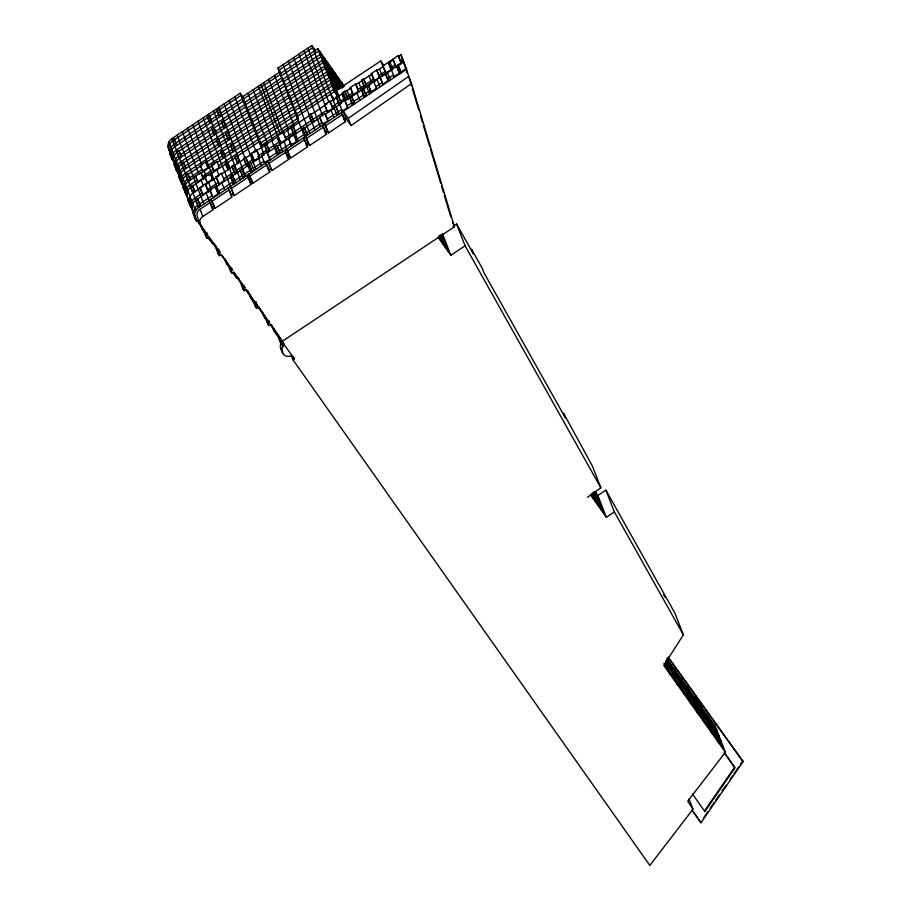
<?xml version="1.0" encoding="UTF-8"?>
<svg xmlns="http://www.w3.org/2000/svg" width="911" height="911" viewBox="0 0 911 911"><rect width="100%" height="100%" fill="white"/><g stroke="black" fill="none" stroke-linecap="round" stroke-linejoin="round"><path stroke-width="1.37" d="M282.342 80.362L245.811 104.651L243.339 101.155L175.037 146.58A8.928 8.381 -21.2 0 0 171.985 149.962L171.052 154.289A8.928 8.381 -21.2 0 0 172.486 158.377L171.837 158.81L173.079 160.564L173.716 160.131M172.407 156.658L172.395 157.762A8.928 8.381 -21.2 0 0 173.261 160.928M178.761 150.531L181.426 156.931L178.761 150.531L176.871 151.784L177.292 152.388A8.928 8.381 -21.2 0 0 174.24 155.77L173.295 160.085A8.928 8.381 -21.2 0 0 174.73 164.185L174.092 164.618L176.347 170.414L177.577 172.168L178.226 171.746M288.001 91.202L250.32 116.266L247.838 112.759L179.547 158.184A8.928 8.381 -21.2 0 0 176.483 161.577L175.55 165.893A8.928 8.381 -21.2 0 0 176.985 169.993L176.347 170.414M176.916 168.273L176.905 169.378A8.928 8.381 -21.2 0 0 178.34 173.477M183.259 162.135L185.935 168.535L183.259 162.135L181.369 163.399L181.79 163.991A8.928 8.381 -21.2 0 0 178.738 167.373L177.804 171.701A8.928 8.381 -21.2 0 0 179.239 175.789L178.59 176.222L180.845 182.029L182.086 183.771L182.724 183.35M292.499 102.806L254.818 127.87L252.347 124.363L184.045 169.799A8.928 8.381 -21.2 0 0 180.993 173.181L180.059 177.497A8.928 8.381 -21.2 0 0 181.483 181.596L180.845 182.029M181.414 179.877L181.403 180.982A8.928 8.381 -21.2 0 0 182.838 185.081M187.757 173.75L190.433 180.15L187.757 173.75L185.878 175.003L186.299 175.595A8.928 8.381 -21.2 0 0 183.236 178.977L182.302 183.305A8.928 8.381 -21.2 0 0 183.737 187.404L183.1 187.825L186.584 195.387L187.222 194.954L185.992 193.2A8.928 8.381 -21.2 0 1 184.557 189.101L185.491 184.785A8.928 8.381 -21.2 0 1 188.543 181.403L200.739 172.418L203.404 178.818L200.739 172.418M185.867 191.367L185.867 192.472A8.928 8.381 -21.2 0 0 187.29 196.571M192.267 185.354L194.931 191.754L192.267 185.354L190.376 186.607L190.798 187.199A8.928 8.381 -21.2 0 0 187.746 190.593L186.812 194.908A8.928 8.381 -21.2 0 0 188.235 199.008L187.598 199.441L189.852 205.237L191.082 206.991L191.731 206.569M202.39 186.766L193.052 193.007A8.928 8.381 -21.2 0 0 189.989 196.389L189.055 200.716A8.928 8.381 -21.2 0 0 190.49 204.816L189.852 205.237M190.98 204.542L190.968 205.647A8.928 8.381 -21.2 0 0 192.403 209.746M215.224 186.504L218.458 194.362L215.224 186.504L195.865 200.261A8.928 8.381 -21.2 0 0 192.802 203.643L191.868 207.97A8.928 8.381 -21.2 0 0 193.303 212.069L192.665 212.491L195.478 219.745L196.719 221.498L197.357 221.077M172.885 154.483L173.341 153.447A8.928 8.381 -21.2 0 1 176.392 150.064L244.695 104.628L247.166 108.136L284.847 83.072L282.376 79.564L320.057 54.501L343.276 87.399M177.383 166.087L177.839 165.05A8.928 8.381 -21.2 0 1 180.89 161.668L249.193 116.244L251.664 119.751L289.356 94.676M181.881 177.702L182.337 176.666A8.928 8.381 -21.2 0 1 185.388 173.272L253.691 127.847L256.162 131.355L293.854 106.291M186.345 189.192L186.801 188.156A8.928 8.381 -21.2 0 1 189.852 184.762M191.458 202.367L191.902 201.331A8.928 8.381 -21.2 0 1 194.965 197.938L202.208 193.121M281.989 342.855L281.135 344.267A6.844 6.434 -21.2 0 0 282.763 351.578M605.917 490.141L614.356 511.902L606.327 517.243L597.889 495.482L605.917 490.141L674.914 613.114L683.364 634.876L663.789 665.485L725.372 752.27L687.759 801.202L692.964 809.184L649.85 865.45L293.046 359.913L291.497 355.928M692.485 794.005L704.852 811.53L734.938 767.893L724.12 752.554M703.839 817.474L707.813 811.712M710.204 808.262L714.167 802.5M715.761 800.188L719.736 794.426M722.116 790.976L726.09 785.214M730.064 779.452L732.444 775.99M734.038 773.69L738.798 766.777M740.392 764.477L742.772 761.015L668.105 657.002M691.904 809.993L700.935 822.781L743.046 761.71L742.772 761.015M214.654 164.253L197.983 121.277M291.896 355.529L290.324 356.178A6.844 6.434 -21.2 0 1 283.287 346.191L284.152 344.722L283.139 342.103M200.898 225.438L200.397 224.618A6.65 6.24 -21.2 0 1 202.037 217.046L213.185 209.564L210.373 202.31L199.224 209.792A6.65 6.24 -21.2 0 0 197.585 217.365L200.898 225.438L207.719 235.095L205.829 236.348L207.07 238.101L208.961 236.849L220.086 252.62L218.207 253.873L219.46 255.661L221.35 254.408L232.487 270.18L230.597 271.432L231.861 273.22L233.751 271.968L244.877 287.739L242.998 289.003L244.205 290.711L246.095 289.459L257.232 305.231L255.342 306.495L256.595 308.282L258.485 307.018L269.622 322.79L267.732 324.054L268.87 325.66L270.761 324.407L281.898 340.179L280.007 341.443L280.668 342.388L454.418 226.816L411.51 83.63L408.697 76.376L348.241 118.339L351.054 125.593L411.51 83.63M587.561 497.292L600.827 487.784L592.389 466.022L563.579 413.23L565.378 417.876L483.889 272.628L482.09 267.993L471.568 249.238L473.367 253.884L456.627 224.038L453.097 226.383M170.767 152.353L169.389 150.406A8.928 8.381 -21.2 0 1 171.94 138.597L240.242 93.173L242.713 96.68L262.47 147.605M304.661 137.026L277.935 68.109L311.835 45.55L315.252 50.39M175.037 146.58L172.373 140.18L174.252 138.927L176.928 145.327L174.252 138.927M207.355 116.915L210.02 123.315L207.355 116.915L209.234 115.651L211.91 122.051L209.234 115.651M217.023 110.482L219.688 116.881L217.023 110.482L218.902 109.229L221.578 115.629L218.902 109.229M171.837 158.81L169.594 153.002L170.232 152.581A8.928 8.381 -21.2 0 1 172.783 140.772L217.444 111.074M219.323 109.821L241.085 95.348L243.556 98.855L281.248 73.791L278.777 70.284L312.678 47.725L315.24 51.358L314.397 49.183M242.713 96.68L280.406 71.605L277.935 68.109M176.028 143.004L209.12 120.992M211.01 119.74L218.788 114.558M220.678 113.306L242.44 98.832L244.911 102.339L281.431 78.039M280.121 73.768L317.814 48.693L344.438 86.431M174.616 145.988L176.506 144.724M209.598 122.712L211.489 121.459M219.266 116.289L221.157 115.025M211.853 128.519L214.518 134.919L211.853 128.519L213.743 127.267L216.408 133.666L213.743 127.267M221.521 122.085L224.197 128.485L221.521 122.085L223.411 120.833L226.076 127.233L223.411 120.833M179.182 151.124L212.274 129.111M213.755 128.132L221.942 122.689M223.833 121.425L245.594 106.951L248.065 110.459L285.747 85.395M180.526 154.608L213.618 132.596M223.297 126.162L215.11 131.605L211.511 122.325M225.176 124.909L246.938 110.436L249.409 113.943L285.94 89.654M179.547 158.184L179.125 157.592L181.004 156.339M214.108 134.327L215.987 133.063M223.776 127.893L225.655 126.64M216.351 140.123L219.027 146.523L216.351 140.123L218.241 138.871L220.917 145.27L218.241 138.871M226.019 133.701L228.695 140.1L226.019 133.701L227.909 132.437L230.585 138.836L227.909 132.437M183.68 162.739L216.772 140.727M218.264 139.736L226.44 134.293M228.331 133.04L250.092 118.567L252.563 122.063L290.256 96.999M185.035 166.212L218.128 144.2M227.796 137.777L219.608 143.221L216.009 133.928M229.686 136.513L251.447 122.04L253.918 125.547L291.6 100.483M184.045 169.799L183.623 169.195L185.514 167.943M218.606 145.931L220.496 144.678M228.274 139.497L230.164 138.244M291.383 102.784L329.065 77.72L337.264 89.324M189.534 177.827L202.071 169.48L202.971 171.803L200.295 165.403L205.658 161.839L208.334 168.239L205.658 161.839M220.861 151.738L223.525 158.138L220.861 151.738L222.739 150.474L225.416 156.874L222.739 150.474M230.529 145.304L233.193 151.704L230.529 145.304L232.419 144.052L235.084 150.44L232.419 144.052M188.178 174.343L200.716 166.007L200.295 165.403M206.08 162.443L230.95 145.897M232.829 144.644L254.59 130.171L257.073 133.678L294.754 108.603M207.435 165.916L222.626 155.815M232.294 149.381L224.117 154.824L220.508 145.544M234.184 148.129L255.945 133.655L258.417 137.151L296.109 112.087M188.543 181.403L188.121 180.811L190.012 179.547M202.549 171.211L207.913 167.647M211.523 165.244L214.199 171.644L211.523 165.244L216.886 161.68L217.308 162.272L256.845 135.978L259.316 139.474L297.009 114.41M223.104 157.535L224.994 156.282M232.772 151.101L234.662 149.848M201.16 173.01L213.14 165.05M189.898 184.887L197.152 180.059M202.504 176.495L213.299 169.321M218.651 165.756L258.2 139.451L260.671 142.959L298.352 117.895M195.797 176.575L198.051 182.382L197.63 181.79L202.982 178.226M207.514 183.384L204.804 177.019L210.156 173.443L212.832 179.843L210.156 173.443M213.778 171.052L219.13 167.476L219.551 168.079L216.886 161.68M228.035 169.742L225.359 163.342L227.249 162.09L229.914 168.489L227.249 162.09M235.027 156.908L237.703 163.308L235.027 156.908L236.917 155.656L239.593 162.056L236.917 155.656M192.688 185.946L205.226 177.611L204.804 177.019M208.38 175.516L235.448 157.501M237.338 156.248L259.1 141.774L261.571 145.282L298.091 120.992M317.814 48.693L334.474 91.647L296.781 116.71L298.637 119.341M384.021 65.592L380.741 60.946L336.261 90.531L341.352 103.49L338.118 95.644L336.227 96.896L339.461 104.754L336.227 96.896M185.343 193.633L185.992 193.2M193.052 193.007L192.631 192.415L194.521 191.162M199.873 187.586L203.107 195.421L199.873 187.586L205.237 184.022L208.46 191.857L205.237 184.022M207.048 182.815L212.411 179.251M219.3 184.671L216.021 176.848L221.384 173.284L221.806 173.876L244.148 159.015L243.727 158.423L245.617 157.17L248.851 165.016L245.617 157.17M227.613 169.15L229.492 167.886M231.872 166.314L235.106 174.16L231.872 166.314L233.751 165.05L236.985 172.908L233.751 165.05M237.281 162.716L239.172 161.452M254.431 161.281L251.208 153.447L256.572 149.882L259.794 157.717L256.572 149.882M264.349 144.712L267.583 152.558L264.349 144.712L266.24 143.448L269.474 151.306L266.24 143.448M277.798 135.762L281.021 143.596L277.798 135.762L283.162 132.197L286.384 140.021L283.162 132.197M290.973 126.993L294.207 134.851L290.973 126.993L292.864 125.741L296.098 133.587L292.864 125.741M308.84 115.116L312.074 122.962L308.84 115.116L310.731 113.852L313.965 121.71L310.731 113.852M327.789 112.486L324.521 104.685L329.884 101.121L333.107 108.944L329.884 101.121M346.112 100.324L342.878 92.478L344.768 91.225L348.002 99.071L344.768 91.225M350.314 87.524L353.548 95.359L350.314 87.524L355.677 83.96L358.9 91.795L355.677 83.96M361.61 80.02L364.844 87.866L361.61 80.02L363.5 78.756L363.922 79.359L369.547 93.867M374.58 81.364L371.312 73.563L376.676 69.999L379.898 77.822L376.676 69.999M392.151 59.75L382.711 66.025L380.741 60.946M396.114 67.038L392.846 59.238L398.209 55.673L401.432 63.508L398.209 55.673M205.658 184.626L216.442 177.451L216.021 176.848M217.638 176.654L219.095 175.686L216.955 170.186M251.208 153.447L251.63 154.039L245.15 158.355L224.049 103.945M253.736 152.638L255.854 151.237L234.753 96.828M256.993 150.474L278.219 136.354M283.583 132.79L309.262 115.708L315.081 130.091M311.152 114.456L327.06 103.877M336.649 97.5L329.019 102.567L307.918 48.158M338.539 96.236L350.735 88.128M356.099 84.564L362.031 80.612M363.922 79.359L371.734 74.155L371.312 73.563M377.097 70.591L383.258 66.492L382.836 65.899L386.105 73.7M388.621 62.927L388.2 62.335L391.423 70.158L388.621 62.927L393.267 59.83L392.846 59.238M398.631 56.266L400.931 54.74L406.557 69.247L411.521 85.828M207.571 189.556L218.355 182.382M223.719 178.818L234.207 171.837M236.086 170.585L246.061 163.957M247.063 163.285L253.543 158.981L251.63 154.039M257.767 156.168L266.684 150.235M268.574 148.983L280.132 141.296M285.496 137.72L293.308 132.528M311.175 120.639L294.538 131.708L298.25 141.285M313.065 119.387L326.855 110.22L327.744 112.52M332.219 106.655L338.562 102.431M340.452 101.167L345.212 98.001L342.878 92.478M347.091 96.748L352.648 93.059M358.012 89.494L363.945 85.543M365.835 84.29L373.647 79.086M379.01 75.522L385.171 71.422L383.258 66.492M390.534 67.858L395.18 64.772M400.544 61.208L402.844 59.67M195.478 219.745L196.116 219.323A8.928 8.381 -21.2 0 1 198.678 207.514L195.444 199.668L197.323 198.416L200.557 206.262L197.323 198.416M202.686 194.817L208.038 191.253M218.834 184.102L224.368 180.401M230.426 176.404L233.66 184.25L230.426 176.404L232.316 175.14L235.55 182.997L232.316 175.14M234.685 173.568L236.575 172.316M240.094 169.97L243.328 177.816L240.094 169.97L241.984 168.717L245.218 176.563L241.984 168.717M244.148 159.015L246.961 166.269L246.539 165.677L248.43 164.424M244.319 174.24L251.345 169.571L252.245 171.894L249.01 164.037L250.889 162.784L251.311 163.376L264.156 154.836L240.242 93.173M259.373 157.113L254.01 160.678L254.476 161.247M269.747 159.368L264.384 162.932L264.805 163.524L261.571 155.679L266.934 152.114L270.168 159.96L266.934 152.114M267.162 151.966L269.052 150.702M275.111 146.682L278.345 154.528L275.111 146.682L276.99 145.418L280.224 153.276L276.99 145.418M280.599 142.993L285.963 139.429M288.354 137.868L291.588 145.714L288.354 137.868L295.676 132.995M324.248 128.144L326.594 134.19L309.603 145.487L302.304 128.588L304.183 127.335L307.417 135.181L304.183 127.335M311.653 122.37L313.543 121.106M319.624 117.063L322.858 124.921L319.624 117.063L324.988 113.499L328.222 121.357L324.988 113.499M327.322 111.916L332.686 108.352M338.619 113.568L336.728 114.82L337.15 115.412L333.916 107.566L335.806 106.302L339.04 114.16L335.806 106.302M339.04 104.15L344.779 100.335L348.013 108.193L344.779 100.335M345.69 99.732L347.581 98.479M347.068 90.565L352.705 105.061L349.471 97.215L351.361 95.962L354.595 103.808L351.361 95.962M353.126 94.755L358.478 91.191M358.832 82.742L364.457 97.249L361.223 89.403L363.113 88.139L366.347 95.997L363.113 88.139M364.423 87.274L366.313 86.01L363.5 78.756M368.203 84.757L371.437 92.615L368.203 84.757L373.556 81.193L373.977 81.785L385.307 73.381L388.541 81.227L385.307 73.381M374.125 80.794L379.477 77.23M385.638 73.131L391.001 69.566M399.371 73.153L399.792 73.745L396.558 65.899L399.371 73.153L394.019 76.718L394.44 77.31L391.206 69.464L403.322 61.401L406.989 72.823M215.645 187.108L230.847 176.996M240.515 170.562L232.328 176.005L225.017 157.147M242.406 169.309L249.432 164.64L249.01 164.037M267.356 152.706L275.521 147.275M277.411 146.022L290.222 137.504L287.409 130.25M292.18 136.194L320.046 117.667M325.409 114.091L334.337 108.158L333.916 107.566M336.227 106.906L339.837 104.503L339.416 103.9L342.65 111.757L342.229 111.153L347.592 107.589M351.783 96.555L362.202 89.62M363.535 88.743L370.834 83.88M384.601 74.725L382.369 76.205L379.557 68.951M385.729 73.973L392.789 69.282L389.976 62.028M394.884 67.881L403.744 61.994M199.657 203.939L212.206 195.603M217.558 192.039L232.76 181.927M242.428 175.493L234.241 180.936L232.806 177.235M253.224 168.307L263.905 161.213M269.269 157.649L277.434 152.205M279.324 150.953L290.689 143.391M296.052 139.827L304.638 134.122M306.517 132.869L321.959 122.598M327.322 119.034L336.25 113.089M338.14 111.837L341.75 109.434M347.114 105.87L351.805 102.738M353.696 101.485L363.557 94.926M365.448 93.674L370.538 90.291M375.89 86.727L382.278 82.48M387.642 78.915L393.529 74.987M398.893 71.422L400.293 70.489M198.256 206.922L200.135 205.67M210.293 190.672L213.106 197.926L212.684 197.323L218.036 193.758M233.239 183.658L235.129 182.394M242.907 177.224L244.797 175.971M251.823 171.291L253.714 170.038L254.123 170.63L250.889 162.784M277.923 153.936L279.802 152.672M291.167 145.122L296.53 141.558L293.718 134.304L296.952 142.15L296.53 141.558M305.117 135.841L307.007 134.589M322.437 124.317L327.801 120.753M352.284 104.469L354.174 103.216M364.036 96.657L365.926 95.404M371.016 92.011L376.368 88.447L376.79 89.039L373.556 81.193M380.365 77.537L383.178 84.791L382.757 84.199L388.12 80.635M400.772 72.22L397.959 64.966L401.193 72.812L400.772 72.22L406.135 68.655L403.322 61.401M212.286 201.092L229.276 189.784L228.012 187.996L232.089 197.038L215.098 208.346L211.022 199.304L215.098 208.346M234.104 195.706L231.28 188.452L248.282 177.155L247.018 175.367L251.094 184.409L234.104 195.706L203.199 117.815M250.058 175.971L267.048 164.663L269.861 171.917L252.871 183.225L248.794 174.183L252.871 183.225M271.865 170.585L269.052 163.331L286.043 152.035L288.867 159.288L271.865 170.585L267.788 161.543M290.529 158.172L287.717 150.919L304.707 139.622L303.443 137.834L307.519 146.876L290.529 158.172L286.453 149.131L284.323 141.399M328.484 132.926L325.671 125.672L342.661 114.376L345.474 121.63L328.484 132.926L324.407 123.885M213.185 209.564L211.956 207.81L213.834 206.558M230.836 195.25L232.84 193.918M249.83 182.621L251.607 181.437M269.861 171.917L268.597 170.129L270.613 168.797M288.867 159.288L287.603 157.501L289.265 156.385M306.255 145.088L308.339 143.699L303.204 130.421M326.594 134.19L325.329 132.402L327.22 131.138M345.474 121.63L344.221 119.842L346.1 118.578L343.288 111.324M205.1 233.375L202.379 229.526L203.016 229.094M213.22 243.556L212.582 243.977L209.177 239.16L209.826 238.739M228.388 265.055L227.739 265.454L226.497 263.7L227.135 263.268M242.03 284.369L233.831 272.753L233.193 273.186L236.712 278.162L237.35 277.73M245.458 290.552L246.095 290.131M254.738 302.372L254.089 302.794L250.582 297.817L251.22 297.385L248.749 292.841M257.471 306.255L265.591 317.745L264.953 318.178L262.231 311.938M270.818 325.159L277.855 335.134L277.217 335.555L273.699 330.579L274.348 330.158L273.448 327.835M293.046 359.913L294.367 359.036L293.353 356.417M438.328 237.52L450.843 255.262L465.065 245.799L456.627 224.038M283.287 346.191L281.442 341.989L282.957 345.907M668.378 657.696L743.046 761.71M667.057 658.892L715.135 725.862L725.372 752.27M666.453 660.179L716.934 730.497L666.693 659.701M665.77 660.885L719.041 735.94M663.948 663.242L723.266 746.826M406.135 68.655L406.557 69.247L198.678 207.514L171.94 138.597M397.128 65.49L397.549 66.093M391.206 69.464L391.616 70.056M387.118 72.151L390.398 79.997M375.594 79.815L376.015 80.407M366.313 86.01L366.734 86.613M361.223 89.403L361.644 89.995M354.595 93.776L355.017 94.38M349.471 97.215L349.892 97.807L344.677 101.28L341.864 94.027M342.115 88.356L322.312 60.308L284.631 85.372L286.487 88.003M340.27 88.356L324.567 66.104L286.874 91.168L288.115 92.922M339.108 89.324L326.81 71.912L289.129 96.976L290.985 99.606M337.514 92.307L331.319 83.516L293.627 108.58L295.483 111.21M338.778 95.131L332.219 85.839L294.526 110.903L295.768 112.657M338.516 96.327L333.563 89.324L295.881 114.387L297.738 117.018M334.474 91.647L337.024 95.268L320.376 52.326M342.866 110.732L348.241 118.339M330.693 94.152L334.109 98.992M346.1 118.578L351.054 125.593M324.521 104.685L326.377 108.978M328.803 110.937L329.224 111.529M597.889 495.482L595.304 491.815L603.742 513.588M590.67 495.06L606.327 517.243M323.986 123.292L325.671 125.672M282.877 78.71L281.021 76.08L318.713 51.016L342.616 84.882L341.705 82.559M312.04 122.12L312.45 122.712M284.517 83.641L283.275 81.888L320.957 56.824L341.443 85.85L338.3 77.72M287.386 90.326L285.53 87.695L323.211 62.62L340.281 86.807L334.884 72.88M289.015 95.245L287.774 93.491L325.466 68.427L339.12 87.775L331.467 68.04M291.269 101.053L290.028 99.299L327.709 74.235L337.958 88.743L328.051 63.212M293.513 106.86L292.283 105.107L329.964 80.031L336.797 89.711L324.635 58.372M302.304 128.588L302.725 129.191M308.339 143.699L309.603 145.487M294.173 133.997L294.595 134.6M665.463 662.479L721.148 741.383M724.621 752.953L734.665 767.199L704.579 810.836L704.852 811.53M292.716 144.086L293.137 144.69M282.08 142.014L282.501 142.606M286.453 149.131L287.717 150.919M280.645 142.97L281.066 143.562M267.538 151.716L267.959 152.308M267.367 160.951L269.052 163.331M261.571 155.679L261.992 156.271M265.932 161.907L266.354 162.5M265.363 162.283L268.597 170.129M255.49 159.698L255.911 160.302M246.915 165.426L247.336 166.018M693.282 811.621L700.935 822.781M235.061 173.318L235.482 173.91M225.359 163.342L227.124 167.419M230.027 186.664L231.28 188.452M224.197 180.537L224.618 181.13L221.384 173.284M172.373 140.18L172.783 140.772M197.664 181.756L198.086 182.359M169.594 153.002L173.079 160.564M174.092 164.618L175.333 166.371M195.444 199.668L195.865 200.261M199.725 205.943L200.147 206.535M178.59 176.222L179.831 177.975M183.1 187.825L184.329 189.579M187.598 199.441L188.839 201.183M200.044 223.844L198.666 221.885L199.566 224.208M214.381 244.148L215.748 246.084M226.247 260.979L225.006 259.202L225.905 261.514M239.081 279.153L237.714 277.217L238.625 279.54M246.574 289.766L248.862 294.048M260.933 310.104L258.2 306.244L259.1 308.556M208.46 236.803L216.647 248.407L219.46 255.661M221.031 254.624L229.048 265.966M245.446 289.208L253.702 300.903M281.989 341.5L294.367 359.036M267.424 321.685L266.058 318.406L268.87 325.66M305.538 136.445L306.791 138.233L323.781 126.936L322.517 125.149L325.329 132.402M663.538 594.678L664.928 597.138M465.065 245.799L600.827 487.784M614.356 511.902L683.364 634.876M708.223 716.24L718.517 742.602M711.662 732.945L701.368 706.583L694.546 696.904L704.807 723.288M687.714 687.224L697.963 713.632M680.859 677.568L691.107 703.975M674.003 667.911L684.252 694.319M667.159 658.254L677.397 684.662M665.668 662.377L670.598 675.074M594.211 491.997L601.169 509.921M593.084 492.122L598.538 506.209M592.446 493.534L595.919 502.496M591.307 493.66L593.3 498.772M688.989 798.913L692.964 809.184M393.267 59.83L394.702 63.531M452.539 221.988L454.418 226.816M442.404 233.501L450.843 255.262M441.641 234.48L448.292 251.652M379.944 76.945L382.757 84.199M440.628 234.833L445.752 248.043M439.694 235.289L443.27 244.535M438.749 235.744L440.799 241.028M377.154 79.678L379.967 86.932M371.734 74.155L374.546 81.386M369.126 75.886L371.939 83.14M356.987 93.07L359.811 100.335M321.23 53.533L337.879 96.475M319.522 51.118L336.17 94.061M341.397 112.588L344.221 119.842M333.255 97.784L334.155 100.108M313.543 47.964L314.386 50.151M332.401 96.577L333.745 100.051M311.835 45.55L335.749 107.191M331.16 110.242L333.984 117.519M303.989 50.765L325.09 105.175M298.774 54.239L322.699 115.902M293.57 57.7L320.296 126.618M288.354 61.174L309.455 115.583M283.139 64.635L309.877 133.553M305.174 140.829L307.519 146.876M274.587 75.476L294.344 126.401M268.779 79.337L288.536 130.273M263.564 82.81L283.321 133.735M260.956 84.541L279.814 133.143M284.79 150.247L287.603 157.501M258.36 86.272L278.106 137.208M276.99 137.174L282.615 151.693M253.144 89.745L272.89 140.67M271.774 140.647L277.399 155.155M247.929 93.207L267.686 144.132M258.656 158.468L261.48 165.745M229.265 100.472L255.991 169.389M249.432 164.64L250.867 168.33M247.963 165.608L250.776 172.862M243.727 158.423L246.539 165.677M248.749 178.362L251.094 184.409M218.834 107.407L245.571 176.324M213.618 110.88L240.356 179.797M208.414 114.342L210.6 120.001M229.276 189.784L231.622 195.831M221.908 182.94L224.721 190.194M277.855 335.134L280.668 342.388M216.442 177.451L219.255 184.705M277.195 334.189L280.007 341.443M281.67 350.393L282.968 353.73M271.353 324.532L273.699 330.579M268.688 320.376L269.622 322.79M192.779 124.75L219.505 193.667M264.919 316.8L267.732 324.054M263.074 313.338L264.953 318.178M261.616 311.072L263.712 316.424M255.82 301.609L257.232 305.231M187.564 128.212L201.912 165.21M204.166 171.017L206.41 176.814M208.665 182.621L211.477 189.875M254.26 302.236L256.595 308.282M252.529 299.241L255.342 306.495M200.716 166.007L201.616 168.319M205.226 177.611L206.125 179.934M206.569 181.095L207.469 183.418M209.872 190.069L212.684 197.323M247.769 290.563L250.582 297.817M243.943 285.325L244.877 287.739M241.392 283.458L244.205 290.711M182.348 131.674L198.951 174.479M201.206 180.287L203.449 186.083M206.262 193.314L211.956 207.81M240.174 281.75L242.998 289.003M235.767 275.748L236.712 278.162M231.553 267.766L232.487 270.18M195.375 175.982L197.63 181.79M229.515 267.185L231.861 273.22M227.784 264.179L230.597 271.432M177.133 135.147L203.87 204.064M225.86 260.614L227.75 265.477M224.618 258.861L226.509 263.723M218.686 248.988L220.086 252.62M216.021 246.141L218.355 252.165M215.383 246.619L218.207 253.873M200.033 209.188L202.846 216.442M176.871 151.784L179.125 157.592M181.369 163.399L183.623 169.195M185.878 175.003L188.121 180.811M190.376 186.607L192.631 192.415M206.786 232.681L207.719 235.095M208.243 236.746L209.177 239.16M207.07 238.101L204.258 230.847L196.116 219.323L167.954 146.307M202.117 226.771L205.829 236.348M168.888 141.979L195.626 210.908M199.566 222.273L202.379 229.526M171.53 150.998L173.785 156.806M176.039 162.602L178.283 168.41M180.537 174.217L182.792 180.014M185.035 185.821L187.29 191.629M189.545 197.425L192.358 204.679M171.063 153.173L173.306 158.981M175.561 164.789L177.816 170.585M180.059 176.392L182.314 182.2M184.569 187.996L186.823 193.804M189.067 199.611L191.879 206.865M175.777 167.522L177.577 172.168M180.287 179.137L182.086 183.771M184.785 190.741L186.584 195.387M189.283 202.344L191.082 206.991M193.906 214.244L196.241 220.291M412.33 88.538L418.809 110.151M420.426 115.549L422.453 122.302M423.262 125.012L429.741 146.625M430.55 149.324L440.673 183.1M441.482 185.798L443.509 192.551M444.317 195.25L450.786 216.864M400.931 54.74L403.368 62.859M195.216 217A8.928 8.381 -21.2 0 1 197.778 205.191M185.092 190.889A8.928 8.381 -21.2 0 1 187.643 179.08M180.583 179.273A8.928 8.381 -21.2 0 1 183.145 167.476M176.085 167.67A8.928 8.381 -21.2 0 1 178.636 155.861M171.587 156.066A8.928 8.381 -21.2 0 1 174.138 144.257M281.442 349.813A6.844 6.434 -21.2 0 1 281.761 342.274"/></g></svg>
